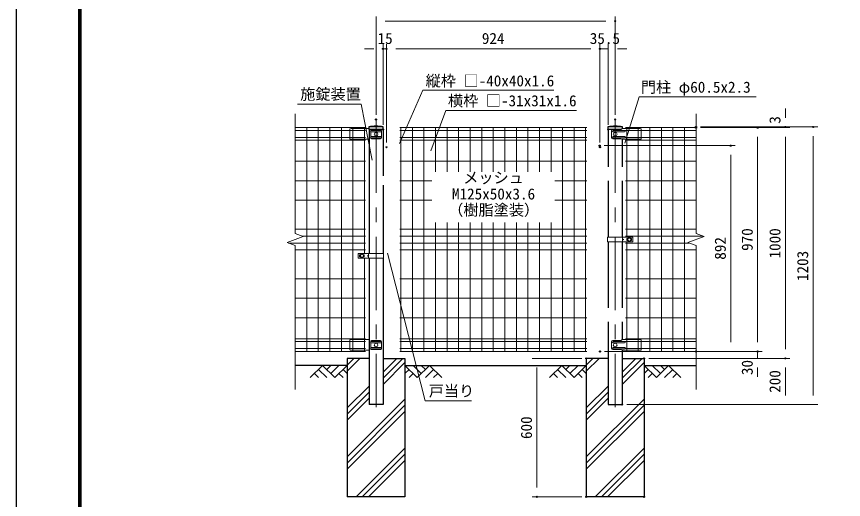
# Model space of a CAD drawing. Units: millimetres, scale not verified. Extents: x -4200 to 4200, y -2970 to 2970.
# Drawn here: x -4200 to -621, y -834 to 1259 of the extents above; entities that cross this region are included whole.
import ezdxf
from ezdxf.enums import TextEntityAlignment as Align

# ---------------------------------------------------------------- set-up
doc = ezdxf.new("R2010")
doc.units = ezdxf.units.MM
doc.header["$LTSCALE"] = 10
doc.header["$PDMODE"] = 32
doc.header["$PDSIZE"] = 5
doc.linetypes.add('USER1', pattern=[50.8, 31.75, -6.35, 6.35, -6.35])
for name, color, linetype, lineweight in [('0-0_D-BMK', 2, 'USER1', 13), ('0-1_D-STR1', 1, 'Continuous', 25), ('0-2_D-STR4', 7, 'Continuous', 25), ('0-3_D-BGD', 7, 'Continuous', 25), ('0-4_D-STR3', 3, 'Continuous', 13), ('0-5_D-STR-DIM', 7, 'Continuous', 13), ('0-8_D-STR-TXT', 7, 'Continuous', 13), ('0-9_D-DCR-HCH', 7, 'Continuous', 13), ('0-A_D-TTL', 7, 'Continuous', 25), ('0-C_D-STR2', 7, 'Continuous', 13)]:
    doc.layers.add(name, color=color, linetype=linetype, lineweight=lineweight)
doc.layers.add('0-7_Defpoints', color=6, linetype='Continuous')
doc.styles.add('ＭＳ ゴシック', font='')
doc.styles.get('ＭＳ ゴシック').set_extended_font_data('MS Gothic')

msp = doc.modelspace()

# ---------------------------------------------------------------- linework, layer by layer
at = {"layer": '0-0_D-BMK'}
for p, q in [((-2643.92, 812.92), (-2643.92, -432.89)), ((-1608.92, 812.92), (-1608.92, -432.89))]:
    msp.add_line(p, q, dxfattribs=at)
at = {"layer": '0-1_D-STR1'}
for p, q in [((-2612.47, 780.68), (-2675.37, 780.68)), ((-2612.47, 780.68), (-2675.37, 780.68)), ((-2675.37, 780.68), (-2675.37, 769.68)), ((-2612.47, 769.68), (-2675.37, 769.68)), ((-2674.17, 769.68), (-2674.17, 232.68)), ((-2613.67, 769.68), (-2613.67, 568.68)), ((-2612.47, 769.68), (-2612.47, 780.68)), ((-2612.47, 769.68), (-2612.47, 780.68)), ((-1577.47, 780.68), (-1640.37, 780.68)), ((-1640.37, 780.68), (-1640.37, 769.68)), ((-1577.47, 780.68), (-1640.37, 780.68)), ((-1640.37, 780.68), (-1640.37, 769.68)), ((-1584.93, 769.68), (-1640.37, 769.68)), ((-1584.93, 769.68), (-1640.37, 769.68)), ((-1639.17, 769.68), (-1639.17, 607.68)), ((-1577.47, 773.35), (-1577.47, 780.68)), ((-1577.47, 773.35), (-1577.47, 780.68)), ((-1578.67, 728.3), (-1578.67, 607.68)), ((-1639.17, 547.68), (-1639.17, 303.18)), ((-1578.67, 547.69), (-1578.67, 303.18)), ((-2613.67, 528.68), (-2613.67, 232.68)), ((-1639.17, 282.18), (-1639.17, -3.82)), ((-1578.67, 282.18), (-1578.67, -3.82)), ((-2674.17, 211.68), (-2674.17, -422.32)), ((-2613.67, 211.68), (-2613.67, -422.32)), ((-1639.17, -63.82), (-1639.17, -422.32)), ((-1578.67, -63.81), (-1578.67, -141.24)), ((-2674.17, -185.7), (-2674.17, -422.32)), ((-1578.67, -185.7), (-1578.67, -422.32)), ((-2613.67, -422.32), (-2674.17, -422.32)), ((-1639.17, -422.32), (-1578.67, -422.32))]:
    msp.add_line(p, q, dxfattribs=at)
for centre in [(-2643.92, 621.25), (-2643.92, 621.25), (-1608.92, 621.25), (-1608.92, 621.25)]:
    msp.add_arc(centre, 162.5, 78.84081, 101.15919, dxfattribs=at)
at = {"layer": '0-2_D-STR4'}
for p, q in [((-2674.17, -222.32), (-2768.92, -222.32)), ((-2768.92, -222.32), (-2768.92, -822.32)), ((-2613.67, -222.32), (-2518.92, -222.32)), ((-2518.92, -222.32), (-2518.92, -822.32)), ((-1639.17, -222.32), (-1733.92, -222.32)), ((-1733.92, -222.32), (-1733.92, -822.32)), ((-1578.67, -222.32), (-1483.92, -222.32)), ((-1483.92, -222.32), (-1483.92, -822.32)), ((-2518.92, -822.32), (-2768.92, -822.32)), ((-1483.92, -822.32), (-1733.92, -822.32))]:
    msp.add_line(p, q, dxfattribs=at)
at = {"layer": '0-3_D-BGD'}
for p, q in [((-2768.92, -252.32), (-2993.92, -252.32)), ((-2518.92, -252.32), (-1733.92, -252.32)), ((-1483.92, -252.32), (-1258.92, -252.32))]:
    msp.add_line(p, q, dxfattribs=at)
at = {"layer": '0-4_D-STR3'}
for p, q in [((-2751.92, 773.68), (-2756.92, 772.68)), ((-2756.92, 772.68), (-2756.92, 728.87)), ((-2751.92, 773.68), (-2676.04, 773.68)), ((-2676.04, 773.68), (-2675.37, 773.35)), ((-2667.12, 765.68), (-2620.71, 765.68)), ((-2667.12, 759.68), (-2667.12, 739.68)), ((-2667.12, 759.68), (-2620.71, 759.68)), ((-2663.12, 769.68), (-2624.71, 769.68)), ((-2620.71, 759.68), (-2620.71, 739.68)), ((-1624.4, 764.68), (-1624.4, 734.68)), ((-1584.93, 769.68), (-1619.4, 769.68)), ((-1568.33, 765.68), (-1617.33, 765.68)), ((-1568.33, 759.68), (-1617.33, 759.68)), ((-1576.79, 773.68), (-1584.93, 769.68)), ((-1500.92, 773.68), (-1576.79, 773.68)), ((-1500.92, 773.68), (-1495.92, 772.68)), ((-1495.92, 772.68), (-1495.92, 728.87)), ((-2676.13, 727.87), (-2755.92, 727.87)), ((-2674.17, 728.28), (-2676.13, 727.87)), ((-2667.12, 739.68), (-2620.71, 739.68)), ((-2667.12, 733.68), (-2620.71, 733.68)), ((-2663.12, 729.68), (-2624.71, 729.68)), ((-1584.93, 729.68), (-1619.4, 729.68)), ((-1568.33, 739.68), (-1617.33, 739.68)), ((-1568.33, 733.68), (-1617.33, 733.68)), ((-1584.93, 729.68), (-1576.71, 727.87)), ((-1576.71, 727.87), (-1496.92, 727.87)), ((-1641.47, 303.18), (-1533.92, 303.18)), ((-1641.47, 303.18), (-1641.47, 282.18)), ((-1576.76, 303.18), (-1576.76, 295.18)), ((-1576.76, 290.18), (-1576.76, 282.18)), ((-1557.92, 296.18), (-1557.92, 289.18)), ((-1556.92, 297.18), (-1554.53, 297.18)), ((-1556.92, 288.18), (-1554.53, 288.18)), ((-1541.3, 297.18), (-1538.92, 297.18)), ((-1541.3, 288.18), (-1538.92, 288.18)), ((-1537.92, 296.18), (-1537.92, 289.18)), ((-1531.92, 301.18), (-1531.92, 284.18)), ((-1641.47, 282.18), (-1533.92, 282.18)), ((-2720.92, 230.68), (-2720.92, 213.68)), ((-2611.37, 232.68), (-2718.92, 232.68)), ((-2714.92, 225.68), (-2714.92, 218.68)), ((-2711.53, 226.68), (-2713.92, 226.68)), ((-2711.53, 217.68), (-2713.92, 217.68)), ((-2695.92, 226.68), (-2698.3, 226.68)), ((-2695.92, 217.68), (-2698.3, 217.68)), ((-2694.92, 225.68), (-2694.92, 218.68)), ((-2676.07, 232.68), (-2676.07, 224.68)), ((-2676.07, 219.68), (-2676.07, 211.68)), ((-2611.37, 232.68), (-2611.37, 211.68)), ((-2611.37, 211.68), (-2718.92, 211.68)), ((-2751.92, -140.32), (-2756.92, -141.32)), ((-2756.92, -141.32), (-2756.92, -185.13)), ((-2751.92, -140.32), (-2676.04, -140.32)), ((-2676.04, -140.32), (-2674.17, -141.24)), ((-1576.79, -140.32), (-1584.93, -144.32)), ((-1500.92, -140.32), (-1576.79, -140.32)), ((-1500.92, -140.32), (-1495.92, -141.32)), ((-1495.92, -141.32), (-1495.92, -185.13)), ((-2667.12, -148.32), (-2620.71, -148.32)), ((-2667.12, -154.32), (-2667.12, -174.32)), ((-2667.12, -154.32), (-2620.71, -154.32)), ((-2667.12, -174.32), (-2620.71, -174.32)), ((-2663.12, -144.32), (-2624.71, -144.32)), ((-2620.71, -154.32), (-2620.71, -174.32)), ((-1624.4, -149.32), (-1624.4, -179.32)), ((-1584.93, -144.32), (-1619.4, -144.32)), ((-1568.33, -148.32), (-1617.33, -148.32)), ((-1568.33, -154.32), (-1617.33, -154.32)), ((-1568.33, -174.32), (-1617.33, -174.32)), ((-2676.13, -186.13), (-2755.92, -186.13)), ((-2674.17, -185.72), (-2676.13, -186.13)), ((-2667.12, -180.32), (-2620.71, -180.32)), ((-2663.12, -184.32), (-2624.71, -184.32)), ((-1584.93, -184.32), (-1619.4, -184.32)), ((-1568.33, -180.32), (-1617.33, -180.32)), ((-1584.93, -184.32), (-1576.71, -186.13)), ((-1576.71, -186.13), (-1496.92, -186.13))]:
    msp.add_line(p, q, dxfattribs=at)
for points in [[(-1572.18, 292.68), (-1576.76, 295.18), (-1577.74, 292.68), (-1576.76, 290.18)], [(-2680.65, 222.18), (-2676.07, 224.68), (-2675.1, 222.18), (-2676.07, 219.68)]]:
    msp.add_lwpolyline(points, close=True, dxfattribs=at)
for centre, radius in [((-2643.92, 749.68), 8), ((-1608.92, 749.68), 8), ((-1547.92, 292.68), 8), ((-1547.92, 292.68), 6.5), ((-2704.92, 222.18), 8), ((-2704.92, 222.18), 6.5), ((-2643.92, -164.32), 8), ((-1608.92, -164.32), 8)]:
    msp.add_circle(centre, radius, dxfattribs=at)
for centre, radius, start, end in [((-2661.87, 762.68), 6.05, 150.26731, 209.73269), ((-2663.12, 765.68), 4, 90, 180), ((-2624.71, 765.68), 4, 0, 90), ((-2625.96, 762.68), 6.05, 330.26731, 29.73269), ((-1619.4, 764.68), 5, 90, 180), ((-1617.33, 762.68), 3, 90, 270), ((-1568.33, 762.68), 3, 270, 90), ((-2755.92, 728.87), 1, 180, 270), ((-2661.85, 736.68), 6.07, 150.37394, 209.62606), ((-2663.12, 733.68), 4, 180, 270), ((-2624.71, 733.68), 4, 270, 0), ((-2625.99, 736.68), 6.07, 330.37394, 29.62606), ((-1619.4, 734.68), 5, 180, 270), ((-1617.33, 736.68), 3, 90, 270), ((-1568.33, 736.68), 3, 270, 90), ((-1496.92, 728.87), 1, 270, 0), ((-1556.92, 296.18), 1, 90, 180), ((-1556.92, 289.18), 1, 180, 270), ((-1538.92, 296.18), 1, 0, 90), ((-1538.92, 289.18), 1, 270, 0), ((-1533.92, 301.18), 2, 0, 90), ((-1533.92, 284.18), 2, 270, 0), ((-2718.92, 230.68), 2, 90, 180), ((-2713.92, 225.68), 1, 90, 180), ((-2713.92, 218.68), 1, 180, 270), ((-2695.92, 225.68), 1, 0, 90), ((-2695.92, 218.68), 1, 270, 0), ((-2718.92, 213.68), 2, 180, 270), ((-2661.87, -151.32), 6.05, 150.26731, 209.73269), ((-2661.85, -177.32), 6.07, 150.37394, 209.62606), ((-2663.12, -148.32), 4, 90, 180), ((-2624.71, -148.32), 4, 0, 90), ((-2625.96, -151.32), 6.05, 330.26731, 29.73269), ((-2625.99, -177.32), 6.07, 330.37394, 29.62606), ((-1619.4, -149.32), 5, 90, 180), ((-1617.33, -151.32), 3, 90, 270), ((-1617.33, -177.32), 3, 90, 270), ((-1568.33, -151.32), 3, 270, 90), ((-1568.33, -177.32), 3, 270, 90), ((-2755.92, -185.13), 1, 180, 270), ((-2663.12, -180.32), 4, 180, 270), ((-2624.71, -180.32), 4, 270, 0), ((-1619.4, -179.32), 5, 180, 270), ((-1496.92, -185.13), 1, 270, 0)]:
    msp.add_arc(centre, radius, start, end, dxfattribs=at)
at = {"layer": '0-5_D-STR-DIM'}
for p, q in [((-2643.92, 832.92), (-2643.92, 1258.93)), ((-1608.92, 832.92), (-1608.92, 1258.93)), ((-2603.92, 1238.93), (-1648.92, 1238.93)), ((-2653.67, 1118.93), (-2693.67, 1118.93)), ((-2613.67, 789.68), (-2613.67, 1138.93)), ((-2598.67, 1118.93), (-2613.67, 1118.93)), ((-2598.67, 712.68), (-2598.67, 1138.93)), ((-2598.67, 712.68), (-2598.67, 1138.93)), ((-1714.67, 1118.93), (-2558.67, 1118.93)), ((-2558.67, 1118.93), (-2518.67, 1118.93)), ((-1714.67, 1118.93), (-1754.67, 1118.93)), ((-1674.67, 712.68), (-1674.67, 1138.93)), ((-1674.67, 712.68), (-1674.67, 1138.93)), ((-1639.17, 1118.93), (-1674.67, 1118.93)), ((-1639.17, 789.68), (-1639.17, 1138.93)), ((-1599.17, 1118.93), (-1559.17, 1118.93)), ((-872.38, 820.68), (-872.38, 860.68)), ((-1238.92, 780.68), (-852.38, 780.68)), ((-1238.92, 780.68), (-732.38, 780.68)), ((-1238.92, 777.68), (-972.38, 777.68)), ((-1238.92, 777.68), (-852.38, 777.68)), ((-1238.92, 777.68), (-852.38, 777.68)), ((-872.38, 777.68), (-872.38, 780.68)), ((-992.38, -152.32), (-992.38, 737.68)), ((-872.38, 737.68), (-872.38, -182.32)), ((-872.38, 737.68), (-872.38, 697.68)), ((-752.38, -382.32), (-752.38, 740.68)), ((-1656.07, 699.68), (-1088.92, 699.68)), ((-1108.92, -152.32), (-1108.92, 659.68)), ((-992.38, -152.32), (-992.38, -112.32)), ((-1654.67, -192.32), (-1088.92, -192.32)), ((-1238.92, -192.32), (-972.38, -192.32)), ((-1238.92, -192.32), (-972.38, -192.32)), ((-992.38, -222.32), (-992.38, -192.32)), ((-1753.92, -222.32), (-1968.18, -222.32)), ((-1463.92, -222.32), (-972.38, -222.32)), ((-1463.92, -222.32), (-852.38, -222.32)), ((-1463.92, -222.32), (-852.38, -222.32)), ((-1948.18, -262.32), (-1948.18, -782.32)), ((-992.38, -262.32), (-992.38, -302.32)), ((-872.38, -382.32), (-872.38, -262.32)), ((-1558.67, -422.32), (-732.38, -422.32)), ((-1558.67, -422.32), (-852.38, -422.32)), ((-1753.92, -822.32), (-1968.18, -822.32))]:
    msp.add_line(p, q, dxfattribs=at)
at = {"layer": '0-7_Defpoints'}
for p in [(-1608.92, 1238.93), (-2613.67, 1118.93), (-2598.67, 1118.93), (-1674.67, 1118.93), (-2643.92, 812.92), (-1608.92, 812.92), (-2613.67, 769.68), (-1639.17, 769.68), (-1258.92, 780.68), (-1258.92, 777.68), (-992.38, 777.68), (-872.38, 780.68), (-752.38, 780.68), (-2598.67, 692.68), (-1676.07, 699.68), (-1674.67, 692.68), (-1108.92, 699.68), (-1674.67, -192.32), (-1258.92, -192.32), (-992.38, -192.32), (-1733.92, -222.32), (-1483.92, -222.32), (-872.38, -222.32), (-872.38, -222.32), (-1578.67, -422.32), (-1948.18, -822.32), (-1733.92, -822.32), (-1733.92, -822.32), (-1483.92, -822.32)]:
    msp.add_point(p, dxfattribs=at)
at = {"layer": '0-8_D-STR-TXT'}
for points in [[(-1874.47, 940.7), (-2441.08, 940.7), (-2542.65, 708.21)], [(-998.81, 911.02), (-1505.42, 911.02), (-1566.96, 709.87)], [(-2984.32, 879.19), (-2707.71, 879.19), (-2660.43, 636.94)], [(-1775.7, 851.66), (-2342.31, 851.66), (-2406.5, 676.49)], [(-2230.74, -406.76), (-2431.8, -406.76), (-2593.86, 233.91)]]:
    msp.add_lwpolyline(points, dxfattribs=at)
at = {"layer": '0-9_D-DCR-HCH'}
for p, q in [((-2768.92, -277.82), (-2713.41, -222.32)), ((-2768.92, -251.3), (-2739.93, -222.32)), ((-2768.92, -224.79), (-2766.45, -222.32)), ((-2613.67, -308.19), (-2527.8, -222.32)), ((-2613.67, -281.67), (-2554.31, -222.32)), ((-2613.67, -334.7), (-2518.92, -239.95)), ((-1733.92, -277.82), (-1678.41, -222.32)), ((-1733.92, -251.3), (-1704.93, -222.32)), ((-1733.92, -224.79), (-1731.44, -222.32)), ((-1578.67, -308.19), (-1492.8, -222.32)), ((-1578.67, -281.67), (-1519.31, -222.32)), ((-1578.67, -334.7), (-1483.92, -239.95)), ((-2875.34, -252.32), (-2928.55, -305.53)), ((-2893.08, -270.05), (-2857.44, -305.53)), ((-2857.6, -270.05), (-2839.87, -252.32)), ((-2839.87, -287.79), (-2804.39, -252.32)), ((-2786.65, -270.05), (-2768.92, -287.71)), ((-2465.7, -305.53), (-2518.92, -252.32)), ((-2501.18, -270.05), (-2518.92, -287.71)), ((-2447.97, -287.79), (-2483.44, -252.32)), ((-2412.49, -252.32), (-2465.7, -305.53)), ((-2430.14, -270.15), (-2447.97, -252.32)), ((-2394.76, -270.05), (-2430.39, -305.53)), ((-2412.49, -252.32), (-2359.28, -305.53)), ((-1840.34, -252.32), (-1893.55, -305.53)), ((-1858.08, -270.05), (-1822.44, -305.53)), ((-1822.6, -270.05), (-1804.87, -252.32)), ((-1804.87, -287.79), (-1769.39, -252.32)), ((-1751.65, -270.05), (-1733.92, -287.71)), ((-1430.7, -305.53), (-1483.92, -252.32)), ((-1466.18, -270.05), (-1483.92, -287.71)), ((-1412.97, -287.79), (-1448.44, -252.32)), ((-1377.49, -252.32), (-1430.7, -305.53)), ((-1395.14, -270.15), (-1412.97, -252.32)), ((-1359.76, -270.05), (-1395.39, -305.53)), ((-1377.49, -252.32), (-1324.28, -305.53)), ((-2910.82, -287.79), (-2893, -305.53)), ((-2804.39, -287.79), (-2786.57, -305.53)), ((-2483.44, -287.79), (-2501.26, -305.53)), ((-2377.02, -287.79), (-2394.84, -305.53)), ((-1875.82, -287.79), (-1858, -305.53)), ((-1769.39, -287.79), (-1751.57, -305.53)), ((-1448.44, -287.79), (-1466.26, -305.53)), ((-1342.02, -287.79), (-1359.84, -305.53)), ((-2768.92, -436.92), (-2674.17, -342.17)), ((-1733.92, -436.92), (-1639.17, -342.17)), ((-2768.92, -463.44), (-2674.17, -368.69)), ((-1733.92, -463.44), (-1639.17, -368.69)), ((-2768.92, -489.95), (-2674.17, -395.2)), ((-2768.92, -649.05), (-2518.92, -399.05)), ((-2768.92, -675.57), (-2518.92, -425.57)), ((-1733.92, -489.95), (-1639.17, -395.2)), ((-1733.92, -649.05), (-1483.92, -399.05)), ((-1733.92, -675.57), (-1483.92, -425.57)), ((-2768.92, -702.08), (-2518.92, -452.08)), ((-1733.92, -702.08), (-1483.92, -452.08)), ((-2730.05, -822.32), (-2518.92, -611.18)), ((-2703.53, -822.32), (-2518.92, -637.7)), ((-1695.05, -822.32), (-1483.92, -611.18)), ((-1668.53, -822.32), (-1483.92, -637.7)), ((-2677.02, -822.32), (-2518.92, -664.22)), ((-1642.02, -822.32), (-1483.92, -664.22))]:
    msp.add_line(p, q, dxfattribs=at)
for points in [[(-2875.34, -252.32), (-2822.13, -305.53), (-2768.92, -252.32)], [(-1840.34, -252.32), (-1787.13, -305.53), (-1733.92, -252.32)]]:
    msp.add_lwpolyline(points, dxfattribs=at)
at = {"layer": '0-A_D-TTL', "color": 2}
msp.add_lwpolyline([(-4200, 2970), (4200, 2970), (4200, -2970), (-4200, -2970)], close=True, dxfattribs=at)
at = {"layer": '0-A_D-TTL'}
for points in [[(-3930, 2750), (3930, 2750), (3930, -2750), (-3930, -2750)], [(-3927.5, 2747.5), (3927.5, 2747.5), (3927.5, -2747.5), (-3927.5, -2747.5)], [(-3925, 2745), (3925, 2745), (3925, -2745), (-3925, -2745)], [(-3922.5, 2742.5), (3922.5, 2742.5), (3922.5, -2742.5), (-3922.5, -2742.5)], [(-3920, 2740), (3920, 2740), (3920, -2740), (-3920, -2740)]]:
    msp.add_lwpolyline(points, close=True, dxfattribs=at)
at = {"layer": '0-C_D-STR2'}
for p, q in [((-2688.92, 777.68), (-2993.92, 777.68)), ((-2688.92, 764.58), (-2993.92, 764.58)), ((-2943.92, 777.68), (-2943.92, -192.32)), ((-2893.92, 777.68), (-2893.92, -192.32)), ((-2843.92, 777.68), (-2843.92, -192.32)), ((-2793.92, 777.68), (-2793.92, -192.32)), ((-2743.92, 777.68), (-2743.92, -192.32)), ((-2693.92, 777.68), (-2693.92, 232.68)), ((-1731.67, 777.68), (-2541.67, 777.68)), ((-1731.67, 764.58), (-2541.67, 764.58)), ((-2536.67, 777.68), (-2536.67, -192.32)), ((-2486.67, 777.68), (-2486.67, -192.32)), ((-2436.67, 777.68), (-2436.67, -192.32)), ((-2386.67, 777.68), (-2386.67, 586.1)), ((-2336.67, 777.68), (-2336.67, 586.1)), ((-2286.67, 777.68), (-2286.67, 586.1)), ((-2236.67, 777.68), (-2236.67, 586.1)), ((-2186.67, 777.68), (-2186.67, 586.1)), ((-2136.67, 777.68), (-2136.67, 586.1)), ((-2086.67, 777.68), (-2086.67, 586.1)), ((-2036.67, 777.68), (-2036.67, 586.1)), ((-1986.67, 777.68), (-1986.67, 586.1)), ((-1936.67, 777.68), (-1936.67, 586.1)), ((-1886.67, 777.68), (-1886.67, 586.1)), ((-1836.67, 777.68), (-1836.67, -192.32)), ((-1786.67, 777.68), (-1786.67, -192.32)), ((-1736.67, 777.68), (-1736.67, -192.32)), ((-1258.92, 777.68), (-1563.92, 777.68)), ((-1258.92, 764.58), (-1563.92, 764.58)), ((-1558.92, 777.68), (-1558.92, 303.18)), ((-1508.92, 777.68), (-1508.92, -192.32)), ((-1458.92, 777.68), (-1458.92, -192.32)), ((-1408.92, 777.68), (-1408.92, -192.32)), ((-1358.92, 777.68), (-1358.92, -192.32)), ((-1308.92, 777.68), (-1308.92, -192.32)), ((-2688.92, 734.78), (-2993.92, 734.78)), ((-2688.92, 722.93), (-2993.92, 722.93)), ((-1731.67, 734.78), (-2541.67, 734.78)), ((-1731.67, 722.93), (-2541.67, 722.93)), ((-1258.92, 734.78), (-1563.92, 734.78)), ((-1258.92, 722.93), (-1563.92, 722.93)), ((-2688.92, 631.68), (-2993.92, 631.68)), ((-1731.67, 631.68), (-2541.67, 631.68)), ((-1258.92, 631.68), (-1563.92, 631.68)), ((-2688.92, 547.18), (-2993.92, 547.18)), ((-2402.07, 547.18), (-2541.67, 547.18)), ((-1731.67, 547.18), (-1869.97, 547.18)), ((-1258.92, 547.18), (-1563.92, 547.18)), ((-2688.92, 462.68), (-2993.92, 462.68)), ((-2402.07, 462.68), (-2541.67, 462.68)), ((-1731.67, 462.68), (-1869.97, 462.68)), ((-1258.92, 462.68), (-1563.92, 462.68)), ((-2386.67, 366.72), (-2386.67, -192.32)), ((-2336.67, 366.72), (-2336.67, -192.32)), ((-2286.67, 366.72), (-2286.67, -192.32)), ((-2236.67, 366.72), (-2236.67, -192.32)), ((-2186.67, 366.72), (-2186.67, -192.32)), ((-2136.67, 366.72), (-2136.67, -192.32)), ((-2086.67, 366.72), (-2086.67, -192.32)), ((-2036.67, 366.72), (-2036.67, -192.32)), ((-1986.67, 366.72), (-1986.67, -192.32)), ((-1936.67, 366.72), (-1936.67, -192.32)), ((-1886.67, 366.72), (-1886.67, -192.32)), ((-2688.92, 337.68), (-2993.92, 337.68)), ((-1731.67, 337.68), (-2541.67, 337.68)), ((-1258.92, 337.68), (-1563.92, 337.68)), ((-2688.92, 307.68), (-2964.65, 307.68)), ((-1731.67, 307.68), (-2541.67, 307.68)), ((-1229.65, 307.68), (-1563.92, 307.68)), ((-2688.92, 277.68), (-3023.18, 277.68)), ((-1731.67, 277.68), (-2541.67, 277.68)), ((-1288.18, 277.68), (-1563.92, 277.68)), ((-1558.92, 282.18), (-1558.92, -192.32)), ((-2688.92, 247.68), (-2993.92, 247.68)), ((-1731.67, 247.68), (-2541.67, 247.68)), ((-1258.92, 247.68), (-1563.92, 247.68)), ((-2693.92, 211.68), (-2693.92, -192.32)), ((-2688.92, 122.68), (-2993.92, 122.68)), ((-1731.67, 122.68), (-2541.67, 122.68)), ((-1258.92, 122.68), (-1563.92, 122.68)), ((-2688.92, 38.18), (-2993.92, 38.18)), ((-1731.67, 38.18), (-2541.67, 38.18)), ((-1258.92, 38.18), (-1563.92, 38.18)), ((-2688.92, -46.32), (-2993.92, -46.32)), ((-1731.67, -46.32), (-2541.67, -46.32)), ((-1258.92, -46.32), (-1563.92, -46.32)), ((-2688.92, -137.56), (-2993.92, -137.56)), ((-1731.67, -137.56), (-2541.67, -137.56)), ((-1258.92, -137.56), (-1563.92, -137.56)), ((-2688.92, -149.42), (-2993.92, -149.42)), ((-1731.67, -149.42), (-2541.67, -149.42)), ((-1258.92, -149.42), (-1563.92, -149.42)), ((-2688.92, -179.22), (-2993.92, -179.22)), ((-2688.92, -192.32), (-2993.92, -192.32)), ((-1731.67, -179.22), (-2541.67, -179.22)), ((-1731.67, -192.32), (-2541.67, -192.32)), ((-1258.92, -179.22), (-1563.92, -179.22)), ((-1258.92, -192.32), (-1563.92, -192.32)), ((-1258.92, -192.32), (-1563.92, -192.32))]:
    msp.add_line(p, q, dxfattribs=at)
for points in [[(-2993.92, -357.32), (-2993.92, 267.03), (-3029.16, 279.86), (-2958.68, 305.51), (-2993.92, 318.34), (-2993.92, 837.68)], [(-1258.92, -357.32), (-1258.92, 267.03), (-1294.16, 279.86), (-1223.68, 305.51), (-1258.92, 318.34), (-1258.92, 837.68)]]:
    msp.add_lwpolyline(points, dxfattribs=at)

# ---------------------------------------------------------------- texts
at = {"layer": '0-5_D-STR-DIM', "style": 'ＭＳ ゴシック'}
for s, p in [('15', (-2637.42, 1125.67)), ('924', (-2185.92, 1125.67)), ('35.5', (-1718.89, 1125.67))]:
    msp.add_text(s, height=48.09, dxfattribs=at).set_placement(p, align=Align.BOTTOM_LEFT)
for s, p in [('3', (-879.12, 794.69)), ('970', (-999.12, 243.56)), ('1000', (-879.12, 210.78)), ('892', (-1115.66, 205.33)), ('1203', (-759.12, 112.93)), ('30', (-999.12, -294.48)), ('200', (-879.12, -371.32)), ('600', (-1954.93, -571.57))]:
    msp.add_text(s, height=48.09, rotation=90, dxfattribs=at).set_placement(p, align=Align.BOTTOM_LEFT)
at = {"layer": '0-8_D-STR-TXT', "style": 'ＭＳ ゴシック'}
for s, p in [('縦枠 □-40x40x1.6', (-2429.29, 942.02)), ('門柱 φ60.5x2.3', (-1497.78, 914.59)), ('施錠装置', (-2972.2, 884.4)), ('横枠 □-31x31x1.6', (-2332.73, 855.67)), ('メッシュ', (-2266.62, 522.47)), ('（樹脂塗装）', (-2331.59, 382.47)), ('戸当り', (-2415.76, -401.67))]:
    msp.add_text(s, height=48.09, dxfattribs=at).set_placement(p, align=Align.BOTTOM_LEFT)
at = {"layer": '0-C_D-STR2', "style": 'ＭＳ ゴシック'}
msp.add_text('M125x50x3.6', height=48.09, dxfattribs=at).set_placement((-2315.35, 451.85), align=Align.BOTTOM_LEFT)

doc.saveas('drawing.dxf')
